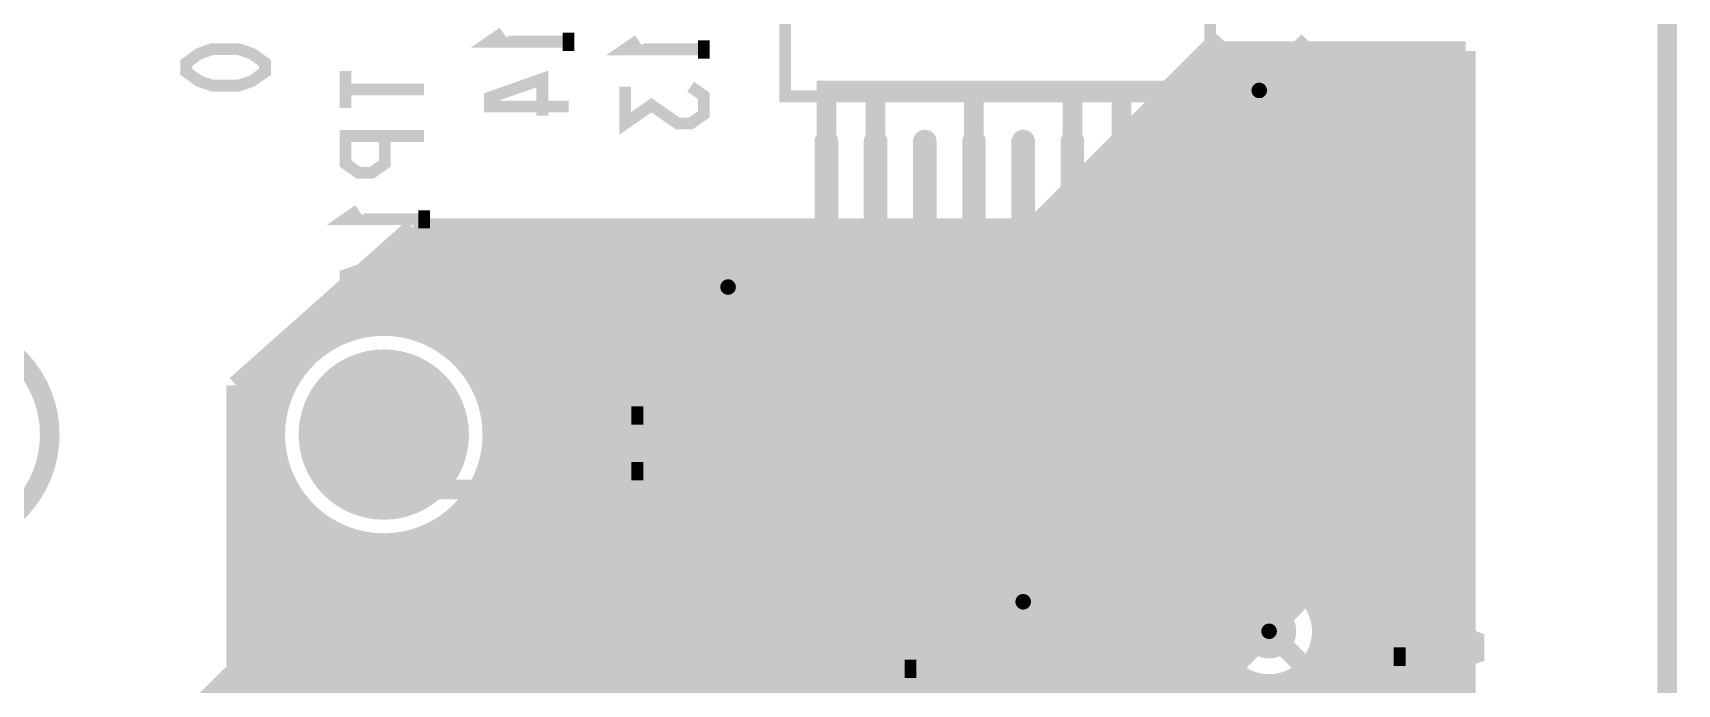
# Model space of a CAD drawing. Extents: x -20 to 155, y -92 to 168.
# Drawn here: x 133.9 to 155.13, y 121.24 to 129.65 of the extents above; entities that cross this region are included whole.
import ezdxf

# ---------------------------------------------------------------- set-up
doc = ezdxf.new("R2010")
doc.units = 0
doc.header["$MEASUREMENT"] = 0
doc.layers.get('0').update_dxf_attribs({"linetype": 'CONTINUOUS'})
for name, color, linetype in [('25-334-1_BOT', 7, 'CONTINUOUS'), ('25-334-1_DRD', 7, 'CONTINUOUS'), ('25-334-1_DRL', 2, 'CONTINUOUS'), ('25-334-1_IN1', 4, 'CONTINUOUS'), ('25-334-1_IN2', 3, 'CONTINUOUS'), ('25-334-1_SMB', 5, 'CONTINUOUS'), ('25-334-1_SMT', 10, 'CONTINUOUS'), ('25-334-1_SPB', 14, 'CONTINUOUS'), ('25-334-1_SSB', 12, 'CONTINUOUS'), ('25-334-1_TOP', 13, 'CONTINUOUS'), ('THRUHOLE_TAP', 7, 'CONTINUOUS')]:
    doc.layers.add(name, color=color, linetype=linetype)

# ---------------------------------------------------------------- blocks, each defined once
blk = doc.blocks.new('ROUND_25')
at = {"const_width": 1.09982}
blk.add_lwpolyline([(-0.54991, 0, 1), (0.54991, 0, 1)], format="xyb", close=True, dxfattribs=at)
blk = doc.blocks.new('RECTANGLE_26')
blk.add_solid([(0.4826, 0.4064), (0.4826, -0.4064), (-0.4826, 0.4064), (-0.4826, -0.4064)])
blk = doc.blocks.new('ROUND_39')
at = {"const_width": 0.35052}
blk.add_lwpolyline([(-0.17526, 0, 1), (0.17526, 0, 1)], format="xyb", close=True, dxfattribs=at)
blk = doc.blocks.new('OBLONG_24')
at = {"const_width": 0.3048}
blk.add_lwpolyline([(0, 0.6096), (0, -0.6096)], dxfattribs=at)
at = {"const_width": 0.1524}
for points in [[(-0.0762, 0.6096, 1), (0.0762, 0.6096, 1)], [(-0.0762, -0.6096, 1), (0.0762, -0.6096, 1)]]:
    blk.add_lwpolyline(points, format="xyb", close=True, dxfattribs=at)
blk = doc.blocks.new('RECTANGLE_65')
blk.add_solid([(0.1524, 0.762), (0.1524, -0.762), (-0.1524, 0.762), (-0.1524, -0.762)])
blk = doc.blocks.new('ROUND_81')
at = {"const_width": 0.50038}
blk.add_lwpolyline([(-0.25019, 0, 1), (0.25019, 0, 1)], format="xyb", close=True, dxfattribs=at)
blk = doc.blocks.new('ROUND_84')
at = {"const_width": 0.10033}
blk.add_lwpolyline([(-0.050164, 0, 1), (0.050164, 0, 1)], format="xyb", close=True, dxfattribs=at)
blk = doc.blocks.new('ROUND_85')
at = {"const_width": 0.10033}
blk.add_lwpolyline([(-0.050164, 0, 1), (0.050164, 0, 1)], format="xyb", close=True, dxfattribs=at)
blk = doc.blocks.new('ROUND_38')
at = {"const_width": 0.35052}
blk.add_lwpolyline([(-0.17526, 0, 1), (0.17526, 0, 1)], format="xyb", close=True, dxfattribs=at)
blk = doc.blocks.new('ROUND_42')
at = {"const_width": 0.35052}
blk.add_lwpolyline([(-0.17526, 0, 1), (0.17526, 0, 1)], format="xyb", close=True, dxfattribs=at)
blk = doc.blocks.new('ROUND_35')
at = {"const_width": 0.10033}
blk.add_lwpolyline([(-0.050164, 0, 1), (0.050164, 0, 1)], format="xyb", close=True, dxfattribs=at)
blk = doc.blocks.new('ROUND_71')
at = {"const_width": 0.50038}
blk.add_lwpolyline([(-0.25019, 0, 1), (0.25019, 0, 1)], format="xyb", close=True, dxfattribs=at)

msp = doc.modelspace()

# ---------------------------------------------------------------- linework, layer by layer
at = {"layer": '25-334-1_BOT'}
for points, const_width in [([(144.145, 127.635), (144.145, 128.905), (144.78, 128.905), (144.78, 127.635)], 0.254), ([(144.78, 127.635), (144.78, 128.905), (146.05, 128.905), (146.05, 127.635)], 0.254), ([(146.05, 127.635), (146.05, 128.905), (147.32, 128.905), (147.32, 127.635)], 0.254), ([(147.32, 127.635), (147.32, 128.905), (147.955, 128.905), (147.955, 127.635)], 0.254), ([(149.733, 128.905), (147.955, 128.905), (147.955, 127.635)], 0.254), ([(148.59, 127.635), (148.59, 125.222)], 0.381), ([(145.415, 127.635), (145.415, 125.8062), (144.78, 125.1712)], 0.254), ([(146.685, 127.635), (146.685, 125.1712)], 0.254), ([(142.875, 125.1712), (142.875, 126.365)], 0.254), ([(149.86, 121.92), (149.86, 124.46), (149.098, 125.222), (148.59, 125.222), (148.59, 125.1712)], 0.635), ([(148.59, 125.222), (148.59, 125.1712)], 0.635), ([(138.43, 124.46), (139.1412, 123.7488), (142.875, 123.7488)], 0.254), ([(142.875, 123.7488), (142.875, 122.555), (144.78, 120.65), (151.384, 120.65), (153.797, 118.237), (153.797, 78.486)], 0.254), ([(144.78, 123.7488), (142.875, 123.7488)], 0.254), ([(148.59, 123.7488), (146.685, 123.7488)], 0.254), ([(146.685, 122.301), (146.685, 123.7488)], 0.254), ([(146.685, 122.301), (146.685, 123.7488)], 0.254)]:
    msp.add_lwpolyline(points, dxfattribs=dict(at, const_width=const_width))
at = {"layer": '25-334-1_DRD', "const_width": 0.254}
for points in [[(-14.9987, 168.00068), (-14.9987, -4.99872), (155.00096, -4.99872), (155.00096, 168.00068), (-14.9987, 168.00068)], [(150.368, 129.54), (149.098, 128.27)], [(150.368, 128.27), (149.098, 129.54)], [(143.51, 127), (142.24, 125.73)], [(143.51, 125.73), (142.24, 127)], [(138.43, 125.095), (138.43, 123.825)], [(139.065, 124.46), (137.795, 124.46)], [(147.32, 122.936), (146.05, 121.666)], [(147.32, 121.666), (146.05, 122.936)], [(147.32, 122.936), (146.05, 121.666)], [(147.32, 121.666), (146.05, 122.936)], [(150.495, 122.555), (149.225, 121.285)], [(150.495, 121.285), (149.225, 122.555)]]:
    msp.add_lwpolyline(points, dxfattribs=at)
at = {"layer": '25-334-1_DRL', "const_width": 0.254}
msp.add_lwpolyline([(-14.9987, 168.00068), (-14.9987, -4.99872), (155.00096, -4.99872), (155.00096, 168.00068), (-14.9987, 168.00068)], dxfattribs=at)
at = {"layer": '25-334-1_IN2', "const_width": 0.254}
for points in [[(152.4, 129.413), (152.4, 68.834), (149.225, 65.659), (117.602, 65.659)], [(149.098, 129.413), (146.812, 127.127)], [(149.0726, 129.3876), (149.0726, 119.5324)], [(152.4, 129.413), (149.098, 129.413)], [(149.3012, 129.413), (149.3012, 122.30608)], [(149.5298, 129.413), (149.5298, 122.51436)], [(149.7584, 129.413), (149.7584, 122.59056)], [(149.987, 129.413), (149.987, 122.58802)], [(150.2156, 129.413), (150.2156, 122.49912)], [(150.4442, 129.413), (150.4442, 122.26798)], [(150.6728, 129.413), (150.6728, 118.84406)], [(150.9014, 129.413), (150.9014, 118.47576)], [(151.13, 129.413), (151.13, 67.564)], [(151.3586, 129.413), (151.3586, 67.7926)], [(151.5872, 129.413), (151.5872, 68.0212)], [(151.8158, 129.413), (151.8158, 68.2498)], [(152.0444, 129.413), (152.0444, 68.4784)], [(152.273, 129.413), (152.273, 68.707)], [(148.844, 129.159), (148.844, 119.49938)], [(152.4, 129.286), (148.971, 129.286)], [(152.4, 129.0574), (148.7424, 129.0574)], [(152.4, 128.8288), (148.5138, 128.8288)], [(148.6154, 128.9304), (148.6154, 119.43588)], [(152.4, 128.6002), (148.2852, 128.6002)], [(148.3868, 128.7018), (148.3868, 119.33936)], [(152.4, 128.3716), (148.0566, 128.3716)], [(148.1582, 128.4732), (148.1582, 119.2022)], [(152.4, 128.143), (147.828, 128.143)], [(147.9296, 128.2446), (147.9296, 119.0117)], [(152.4, 127.9144), (147.5994, 127.9144)], [(147.701, 128.016), (147.701, 118.73992)], [(152.4, 127.6858), (147.3708, 127.6858)], [(147.4724, 127.7874), (147.4724, 118.29034)], [(152.4, 127.4572), (147.1422, 127.4572)], [(147.2438, 127.5588), (147.2438, 107.5055)], [(147.0152, 127.3302), (147.0152, 107.37596)], [(138.811, 127.127), (136.525, 125.095)], [(138.7856, 127.10414), (138.7856, 125.8443)], [(146.812, 127.127), (138.811, 127.127)], [(139.0142, 127.127), (139.0142, 125.76556)], [(139.2428, 127.127), (139.2428, 125.63602)], [(139.4714, 127.127), (139.4714, 125.44044)], [(139.7, 127.127), (139.7, 125.11786)], [(139.9286, 127.127), (139.9286, 88.68918)], [(140.1572, 127.127), (140.1572, 88.6587)], [(140.3858, 127.127), (140.3858, 88.53678)], [(140.6144, 127.127), (140.6144, 88.17102)], [(140.843, 127.127), (140.843, 65.659)], [(141.0716, 127.127), (141.0716, 65.659)], [(141.3002, 127.127), (141.3002, 65.659)], [(141.5288, 127.127), (141.5288, 65.659)], [(141.7574, 127.127), (141.7574, 96.99752)], [(141.986, 127.127), (141.986, 97.14992)], [(142.2146, 127.127), (142.2146, 97.19818)], [(142.4432, 127.127), (142.4432, 97.1677)], [(142.6718, 127.127), (142.6718, 97.04578)], [(142.9004, 127.127), (142.9004, 96.68002)], [(143.129, 127.127), (143.129, 94.67596)], [(143.3576, 127.127), (143.3576, 94.67596)], [(143.5862, 127.127), (143.5862, 94.67596)], [(143.8148, 127.127), (143.8148, 94.67596)], [(144.0434, 127.127), (144.0434, 94.67596)], [(144.272, 127.127), (144.272, 94.67596)], [(144.5006, 127.127), (144.5006, 94.67596)], [(144.7292, 127.127), (144.7292, 94.67596)], [(144.9578, 127.127), (144.9578, 104.51592)], [(145.1864, 127.127), (145.1864, 104.902)], [(145.415, 127.127), (145.415, 105.10266)], [(145.6436, 127.127), (145.6436, 105.2195)], [(145.8722, 127.127), (145.8722, 105.283)], [(146.1008, 127.127), (146.1008, 105.29824)], [(146.3294, 127.127), (146.3294, 105.2703)], [(146.558, 127.127), (146.558, 106.81208)], [(146.7866, 127.127), (146.7866, 107.17276)], [(152.4, 127.2286), (146.9136, 127.2286)], [(138.557, 126.90094), (138.557, 125.88494)], [(152.4, 127), (138.66876, 127)], [(138.3284, 126.69774), (138.3284, 125.88494)], [(152.4, 126.7714), (138.40968, 126.7714)], [(138.0998, 126.49454), (138.0998, 125.85192)], [(152.4, 126.5428), (138.15314, 126.5428)], [(137.8712, 126.29134), (137.8712, 125.77572)], [(152.4, 126.3142), (137.8966, 126.3142)], [(152.4, 126.0856), (137.64006, 126.0856)], [(137.6426, 126.08814), (137.6426, 125.6538)], [(138.1252, 125.857), (137.38098, 125.857)], [(137.414, 125.88494), (137.414, 125.46584)], [(152.4, 125.857), (138.7348, 125.857)], [(137.6045, 125.6284), (137.12444, 125.6284)], [(137.1854, 125.68174), (137.1854, 125.16358)], [(152.4, 125.6284), (139.25296, 125.6284)], [(137.3505, 125.3998), (136.8679, 125.3998)], [(136.9568, 125.47854), (136.9568, 107.6198)], [(152.4, 125.3998), (139.50696, 125.3998)], [(137.18794, 125.1712), (136.61136, 125.1712)], [(136.7282, 125.27534), (136.7282, 107.6198)], [(152.4, 125.1712), (139.66952, 125.1712)], [(136.525, 125.095), (136.525, 121.412)], [(137.0838, 124.9426), (136.525, 124.9426)], [(152.4, 124.9426), (139.7762, 124.9426)], [(137.02284, 124.714), (136.525, 124.714)], [(152.4, 124.714), (139.83716, 124.714)], [(136.99998, 124.4854), (136.525, 124.4854)], [(152.4, 124.4854), (139.86002, 124.4854)], [(137.01522, 124.2568), (136.525, 124.2568)], [(152.4, 124.2568), (139.84478, 124.2568)], [(137.06602, 124.0282), (136.525, 124.0282)], [(152.4, 124.0282), (139.79398, 124.0282)], [(137.16, 123.7996), (136.525, 123.7996)], [(137.1854, 123.75642), (137.1854, 107.6198)], [(152.4, 123.7996), (139.69746, 123.7996)], [(139.7, 123.80214), (139.7, 88.64092)], [(137.30986, 123.571), (136.525, 123.571)], [(137.414, 123.45416), (137.414, 107.61726)], [(139.4714, 123.47956), (139.4714, 88.48852)], [(152.4, 123.571), (139.55014, 123.571)], [(137.53846, 123.3424), (136.525, 123.3424)], [(137.6426, 123.2662), (137.6426, 107.58678)], [(139.2428, 123.28398), (139.2428, 83.15198)], [(152.4, 123.3424), (139.32154, 123.3424)], [(137.9474, 123.1138), (136.525, 123.1138)], [(137.8712, 123.14428), (137.8712, 107.51312)], [(138.0998, 123.06808), (138.0998, 107.38866)], [(138.3284, 123.03252), (138.3284, 107.19054)], [(138.557, 123.03506), (138.557, 106.84764)], [(138.7856, 123.0757), (138.7856, 65.659)], [(152.4, 123.1138), (138.9126, 123.1138)], [(139.0142, 123.15444), (139.0142, 65.659)], [(152.4, 122.8852), (136.525, 122.8852)], [(152.4, 122.6566), (136.525, 122.6566)], [(149.40788, 122.428), (136.525, 122.428)], [(152.4, 122.428), (150.31212, 122.428)], [(149.24024, 122.1994), (136.525, 122.1994)], [(152.4, 122.1994), (150.47976, 122.1994)], [(149.18182, 121.9708), (136.525, 121.9708)], [(152.4, 121.9708), (150.53818, 121.9708)], [(149.20214, 121.7422), (136.525, 121.7422)], [(152.4, 121.7422), (150.51532, 121.7422)], [(149.3139, 121.5136), (136.525, 121.5136)], [(149.3012, 121.53138), (149.3012, 119.53748)], [(152.4, 121.5136), (150.40356, 121.5136)], [(150.4442, 121.57202), (150.4442, 119.08282)], [(136.525, 121.412), (134.874, 119.761)], [(136.4996, 121.3866), (136.4996, 107.6198)], [(149.5298, 121.32564), (149.5298, 119.51462)], [(150.2156, 121.34088), (150.2156, 119.253)], [(136.271, 121.158), (136.271, 107.61726)], [(149.61616, 121.285), (136.398, 121.285)], [(149.7584, 121.2469), (149.7584, 119.46128)], [(149.987, 121.25198), (149.987, 119.37492)], [(152.4, 121.285), (150.1013, 121.285)]]:
    msp.add_lwpolyline(points, dxfattribs=at)
for points in [[(138.43, 125.89002, 0.4142136), (136.99998, 124.46)], [(139.86002, 124.46, 0.4142136), (138.43, 125.89002)], [(136.99998, 124.46, 0.4142136), (138.43, 123.02998)], [(138.43, 123.02998, 0.4142136), (139.86002, 124.46)], [(149.86, 122.60072, 0.4142136), (149.17928, 121.92)], [(150.54072, 121.92, 0.4142136), (149.86, 122.60072)], [(149.17928, 121.92, 0.4142136), (149.86, 121.23928)], [(149.86, 121.23928, 0.4142136), (150.54072, 121.92)]]:
    msp.add_lwpolyline(points, format="xyb", dxfattribs=at)
at = {"layer": '25-334-1_SSB', "const_width": 0.1524}
for points in [[(148.4122, 128.8288), (149.098, 129.5146), (149.098, 132.7658), (143.6116, 132.7658), (143.6116, 128.8288), (148.4122, 128.8288)], [(140.81506, 129.53492), (139.79906, 129.53492), (139.96924, 129.65176)], [(140.81506, 129.41554), (140.81506, 129.65176)], [(136.89584, 129.2606), (136.72566, 129.37998), (136.55548, 129.4384), (136.21766, 129.4384), (136.04748, 129.37998), (135.87984, 129.2606), (135.87984, 129.14376), (136.04748, 129.02438), (136.21766, 128.96596), (136.55548, 128.96596), (136.72566, 129.02438), (136.89584, 129.14376), (136.89584, 129.2606)], [(142.56258, 129.43586), (141.54658, 129.43586), (141.71676, 129.5527)], [(142.56258, 129.31648), (142.56258, 129.5527)], [(137.9347, 128.67894), (137.9347, 129.15392)], [(140.47724, 128.57734), (140.47724, 129.05232), (139.79906, 128.81356), (139.79906, 128.69672), (140.81506, 128.69672)], [(149.4028, 128.9939), (148.99386, 128.9939)], [(149.00402, 129.00152), (149.00402, 128.55448)], [(149.14118, 129.0701), (149.14118, 128.4859)], [(149.27834, 129.06502), (149.27834, 128.49098)], [(138.9507, 128.9177), (137.9347, 128.9177)], [(142.3924, 128.95326), (142.56258, 128.83388), (142.56258, 128.59766), (142.3924, 128.47828), (142.22476, 128.47828), (141.8844, 128.7145), (141.54658, 128.47828), (141.54658, 128.95326)], [(149.48662, 128.85674), (148.91258, 128.85674)], [(149.4155, 128.9812), (149.4155, 128.57226)], [(149.4917, 128.71958), (148.9075, 128.71958)], [(149.42312, 128.58242), (148.97608, 128.58242)], [(138.4427, 128.31572), (138.4427, 127.96012), (138.27506, 127.84074), (138.10488, 127.84074), (137.9347, 127.96012), (137.9347, 128.31572), (138.9507, 128.31572)], [(138.9507, 127.2413), (137.9347, 127.2413), (138.10488, 127.35814)], [(138.9507, 127.12192), (138.9507, 127.35814)], [(138.61288, 126.28372), (138.61288, 126.7587), (137.9347, 126.51994), (137.9347, 126.4031), (138.9507, 126.4031)], [(143.7005, 125.9205), (143.7005, 122.9995), (142.0622, 122.9995), (142.0622, 125.9205), (143.7005, 125.9205)], [(143.9545, 122.9995), (143.9545, 125.9205), (145.5928, 125.9205), (145.5928, 122.9995), (143.9545, 122.9995)], [(145.8595, 122.9995), (145.8595, 125.9205), (147.4978, 125.9205), (147.4978, 122.9995), (145.8595, 122.9995)], [(147.7645, 122.9995), (147.7645, 125.9205), (149.4028, 125.9205), (149.4028, 122.9995), (147.7645, 122.9995)], [(141.53642, 125.30836), (141.70406, 125.36932), (141.70406, 125.72492), (141.53642, 125.78334), (140.85824, 125.78334), (140.68806, 125.72492), (140.68806, 125.36932), (140.85824, 125.30836)], [(150.6474, 125.0823), (150.81758, 125.14326), (150.81758, 125.49886), (150.6474, 125.55728), (149.97176, 125.55728), (149.80158, 125.49886), (149.80158, 125.14326), (149.97176, 125.0823)], [(141.70406, 124.70892), (140.68806, 124.70892), (140.85824, 124.82576)], [(141.70406, 124.58954), (141.70406, 124.82576)], [(150.30958, 124.30506), (150.1394, 124.2441), (149.97176, 124.2441), (149.80158, 124.30506), (149.80158, 124.66066), (149.97176, 124.71908), (150.1394, 124.71908), (150.30958, 124.66066), (150.30958, 124.30506), (150.47976, 124.2441), (150.6474, 124.2441), (150.81758, 124.30506), (150.81758, 124.66066), (150.6474, 124.71908), (150.47976, 124.71908), (150.30958, 124.66066)], [(141.70406, 123.98756), (140.68806, 123.98756), (140.85824, 124.10694)], [(141.70406, 123.87072), (141.70406, 124.10694)], [(150.81758, 123.4059), (150.81758, 123.88088), (150.1394, 123.4059), (149.97176, 123.4059), (149.80158, 123.46686), (149.80158, 123.82246), (149.97176, 123.88088)], [(141.70406, 123.32716), (141.53642, 123.44654), (141.36624, 123.50496), (141.02842, 123.50496), (140.85824, 123.44654), (140.68806, 123.32716), (140.68806, 123.21032), (140.85824, 123.09094), (141.02842, 123.03252), (141.36624, 123.03252), (141.53642, 123.09094), (141.70406, 123.21032), (141.70406, 123.32716)], [(146.9644, 122.1613), (147.13458, 122.22226), (147.13458, 122.57786), (146.9644, 122.63628), (146.28876, 122.63628), (146.11858, 122.57786), (146.11858, 122.22226), (146.28876, 122.1613)], [(144.72158, 122.50928), (144.72158, 122.15368), (144.5514, 122.0343), (144.38376, 122.0343), (144.21358, 122.15368), (144.21358, 122.50928), (145.22958, 122.50928)], [(144.72158, 122.2121), (145.22958, 122.0343)], [(146.62658, 121.38406), (146.4564, 121.3231), (146.28876, 121.3231), (146.11858, 121.38406), (146.11858, 121.73966), (146.28876, 121.79808), (146.4564, 121.79808), (146.62658, 121.73966), (146.62658, 121.38406), (146.79676, 121.3231), (146.9644, 121.3231), (147.13458, 121.38406), (147.13458, 121.73966), (146.9644, 121.79808), (146.79676, 121.79808), (146.62658, 121.73966)], [(152.2222, 121.88952), (152.39238, 121.88952), (152.56256, 121.82856), (152.56256, 121.59234), (152.39238, 121.53392), (151.54656, 121.53392)], [(151.54656, 121.47296), (151.54656, 121.71172)], [(145.22958, 121.43486), (144.21358, 121.43486), (144.38376, 121.5517)], [(145.22958, 121.31548), (145.22958, 121.5517)]]:
    msp.add_lwpolyline(points, dxfattribs=at)
at = {"layer": '25-334-1_SSB'}
for points, const_width in [([(149.1996, 129.07518, 0.4142136), (148.90242, 128.778)], 0.1524), ([(149.49678, 128.778, 0.4142136), (149.1996, 129.07518)], 0.1524), ([(148.90242, 128.778, 0.4142136), (149.1996, 128.48082)], 0.1524), ([(149.1996, 128.48082, 0.4142136), (149.49678, 128.778)], 0.1524), ([(134.11708, 124.46, 0.4142136), (132.715, 125.86208)], 0.254), ([(138.43, 125.86208, 0.4142136), (137.02792, 124.46)], 0.254), ([(139.83208, 124.46, 0.4142136), (138.43, 125.86208)], 0.254), ([(132.715, 123.05792, 0.4142136), (134.11708, 124.46)], 0.254), ([(137.02792, 124.46, 0.4142136), (138.43, 123.05792)], 0.254), ([(138.43, 123.05792, 0.4142136), (139.83208, 124.46)], 0.254)]:
    msp.add_lwpolyline(points, format="xyb", dxfattribs=dict(at, const_width=const_width))
at = {"layer": '25-334-1_TOP', "const_width": 0.635}
msp.add_lwpolyline([(121.92, 118.11), (144.399, 118.11), (148.209, 121.92), (149.86, 121.92)], dxfattribs=at)

# ---------------------------------------------------------------- block references
at = {"layer": '25-334-1_BOT'}
for name, p in [('ROUND_39', (149.733, 128.905)), ('OBLONG_24', (144.145, 127.635)), ('OBLONG_24', (144.78, 127.635)), ('OBLONG_24', (145.415, 127.635)), ('OBLONG_24', (146.05, 127.635)), ('OBLONG_24', (146.685, 127.635)), ('OBLONG_24', (147.32, 127.635)), ('OBLONG_24', (147.955, 127.635)), ('RECTANGLE_65', (148.59, 127.635)), ('ROUND_39', (142.875, 126.365)), ('ROUND_25', (138.43, 124.46)), ('RECTANGLE_26', (142.875, 125.1712)), ('RECTANGLE_26', (144.78, 125.1712)), ('RECTANGLE_26', (146.685, 125.1712)), ('RECTANGLE_26', (148.59, 125.1712)), ('RECTANGLE_26', (142.875, 123.7488)), ('RECTANGLE_26', (144.78, 123.7488)), ('RECTANGLE_26', (146.685, 123.7488)), ('RECTANGLE_26', (148.59, 123.7488)), ('ROUND_39', (146.685, 122.301)), ('ROUND_39', (149.86, 121.92))]:
    msp.add_blockref(name, p, dxfattribs=at)
at = {"layer": '25-334-1_DRL'}
for name, p in [('ROUND_84', (149.733, 128.905)), ('ROUND_85', (142.875, 126.365)), ('ROUND_81', (138.43, 124.46)), ('ROUND_85', (146.685, 122.301)), ('ROUND_85', (149.86, 121.92))]:
    msp.add_blockref(name, p, dxfattribs=at)
at = {"layer": '25-334-1_IN1'}
for name, p in [('ROUND_38', (149.733, 128.905)), ('ROUND_42', (142.875, 126.365)), ('ROUND_25', (138.43, 124.46)), ('ROUND_42', (146.685, 122.301)), ('ROUND_42', (149.86, 121.92))]:
    msp.add_blockref(name, p, dxfattribs=at)
at = {"layer": '25-334-1_IN2'}
for name, p in [('ROUND_38', (149.733, 128.905)), ('ROUND_42', (142.875, 126.365)), ('ROUND_25', (138.43, 124.46)), ('ROUND_42', (146.685, 122.301)), ('ROUND_42', (149.86, 121.92))]:
    msp.add_blockref(name, p, dxfattribs=at)
at = {"layer": '25-334-1_SMB'}
for name, p in [('OBLONG_24', (144.145, 127.635)), ('OBLONG_24', (144.78, 127.635)), ('OBLONG_24', (145.415, 127.635)), ('OBLONG_24', (146.05, 127.635)), ('OBLONG_24', (146.685, 127.635)), ('OBLONG_24', (147.32, 127.635)), ('OBLONG_24', (147.955, 127.635)), ('RECTANGLE_65', (148.59, 127.635)), ('ROUND_25', (138.43, 124.46)), ('RECTANGLE_26', (142.875, 125.1712)), ('RECTANGLE_26', (144.78, 125.1712)), ('RECTANGLE_26', (146.685, 125.1712)), ('RECTANGLE_26', (148.59, 125.1712)), ('RECTANGLE_26', (142.875, 123.7488)), ('RECTANGLE_26', (144.78, 123.7488)), ('RECTANGLE_26', (146.685, 123.7488)), ('RECTANGLE_26', (148.59, 123.7488))]:
    msp.add_blockref(name, p, dxfattribs=at)
at = {"layer": '25-334-1_SMT'}
msp.add_blockref('ROUND_25', (138.43, 124.46), dxfattribs=at)
at = {"layer": '25-334-1_SPB'}
for name, p in [('OBLONG_24', (144.145, 127.635)), ('OBLONG_24', (144.78, 127.635)), ('OBLONG_24', (145.415, 127.635)), ('OBLONG_24', (146.05, 127.635)), ('OBLONG_24', (146.685, 127.635)), ('OBLONG_24', (147.32, 127.635)), ('OBLONG_24', (147.955, 127.635)), ('RECTANGLE_65', (148.59, 127.635)), ('RECTANGLE_26', (142.875, 125.1712)), ('RECTANGLE_26', (144.78, 125.1712)), ('RECTANGLE_26', (146.685, 125.1712)), ('RECTANGLE_26', (148.59, 125.1712)), ('RECTANGLE_26', (142.875, 123.7488)), ('RECTANGLE_26', (144.78, 123.7488)), ('RECTANGLE_26', (146.685, 123.7488)), ('RECTANGLE_26', (148.59, 123.7488))]:
    msp.add_blockref(name, p, dxfattribs=at)
at = {"layer": '25-334-1_TOP'}
for name, p in [('ROUND_39', (149.733, 128.905)), ('ROUND_39', (142.875, 126.365)), ('ROUND_25', (138.43, 124.46)), ('ROUND_39', (146.685, 122.301)), ('ROUND_39', (149.86, 121.92))]:
    msp.add_blockref(name, p, dxfattribs=at)
at = {"layer": 'THRUHOLE_TAP'}
for name, p in [('ROUND_35', (149.733, 128.905)), ('ROUND_35', (142.875, 126.365)), ('ROUND_71', (138.43, 124.46)), ('ROUND_35', (146.685, 122.301)), ('ROUND_35', (149.86, 121.92))]:
    msp.add_blockref(name, p, dxfattribs=at)

doc.saveas('drawing.dxf')
